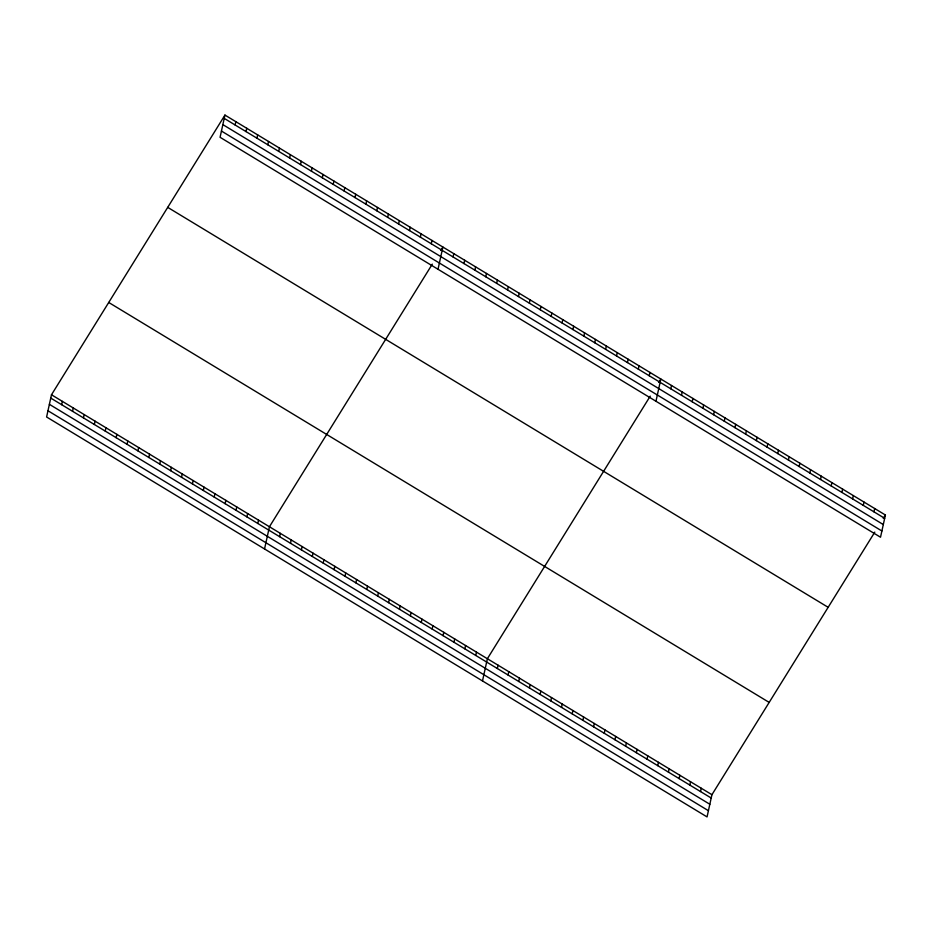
<?xml version="1.0" encoding="UTF-8"?>
<svg xmlns="http://www.w3.org/2000/svg" width="932" height="932" viewBox="0 0 932 932"><rect width="100%" height="100%" fill="white"/><g stroke="black" fill="none" stroke-linecap="round" stroke-linejoin="round"><path stroke-width="1.4" d="M224.95 115.079L220.069 137.295L880.519 537.228L885.4 515.012L224.95 115.079L51.481 394.772L46.6 416.988L707.05 816.921L711.932 794.705L874.798 532.102M61.652 404.686L62.386 401.377M72.556 411.292L73.278 407.971M83.449 417.885L84.171 414.565M94.342 424.479L95.076 421.171M105.246 431.085L105.968 427.765M116.139 437.679L116.873 434.37M127.043 444.284L127.766 440.964M137.936 450.878L138.658 447.57M148.829 457.484L149.563 454.164M159.733 464.078L160.455 460.757M235.12 124.981L235.854 121.673M170.626 470.672L171.36 467.363M246.025 131.587L246.747 128.267M181.53 477.277L182.253 473.957M256.917 138.181L257.651 134.872M192.423 483.871L193.145 480.562M267.81 144.786L268.544 141.466M203.316 490.477L204.05 487.156M278.715 151.38L279.437 148.071M214.22 497.071L214.942 493.762M289.607 157.986L290.341 154.665M225.113 503.676L225.847 500.356M300.512 164.58L301.234 161.271M236.006 510.27L236.74 506.961M311.405 171.173L312.138 167.865M246.91 516.864L247.632 513.555M322.297 177.779L323.031 174.459M257.803 523.469L258.537 520.149M333.202 184.373L333.924 181.064M264.548 548.971L269.43 526.755L432.297 264.14M344.094 190.978L344.828 187.658M279.6 536.669L280.334 533.349M354.999 197.572L355.721 194.264M290.493 543.263L291.227 539.954M365.892 204.178L366.614 200.858M301.397 549.868L302.119 546.548M376.784 210.772L377.518 207.463M312.29 556.462L313.024 553.154M387.689 217.366L388.411 214.057M323.194 563.056L323.917 559.748M398.581 223.971L399.315 220.651M334.087 569.662L334.821 566.341M409.486 230.565L410.208 227.257M344.98 576.256L345.714 572.947M420.379 237.171L421.101 233.85M355.884 582.861L356.607 579.541M431.271 243.765L432.005 240.456M366.777 589.455L367.511 586.146M438.017 269.266L442.898 247.05L440.778 250.475M377.681 596.061L378.404 592.74M453.068 256.964L453.802 253.655M388.574 602.654L389.308 599.346M463.973 263.57L464.695 260.249M399.467 609.248L400.201 605.94M474.866 270.163L475.588 266.843M410.371 615.854L411.094 612.534M485.758 276.757L486.492 273.449M421.264 622.448L421.998 619.139M496.663 283.363L497.385 280.043M432.168 629.053L432.891 625.733M507.556 289.957L508.29 286.648M443.061 635.647L443.795 632.339M518.448 296.562L519.182 293.242M453.954 642.253L454.688 638.933M529.353 303.156L530.075 299.848M464.858 648.847L465.581 645.538M540.245 309.762L540.979 306.442M475.751 655.441L476.485 652.132M551.15 316.356L551.872 313.036M482.496 680.954L487.378 658.726L650.245 396.123M562.043 322.95L562.777 319.641M497.339 668.524L498.072 665.203M572.935 329.555L573.669 326.235M508.033 675.001L508.767 671.681M583.84 336.149L584.562 332.841M518.728 681.467L519.462 678.158M594.733 342.755L595.466 339.434M529.423 687.944L530.157 684.636M605.637 349.349L606.359 346.04M540.117 694.422L540.84 691.101M616.53 355.954L617.264 352.634M550.812 700.899L551.534 697.579M627.422 362.548L628.156 359.239M561.507 707.376L562.229 704.056M638.327 369.142L639.049 365.833M572.19 713.842L572.924 710.534M649.22 375.747L649.953 372.427M582.884 720.319L583.618 717.011M655.965 401.249L660.846 379.033L658.726 382.446M593.579 726.797L594.313 723.488M670.807 388.819L671.541 385.51M604.274 733.274L604.996 729.954M681.502 395.296L682.236 391.976M614.969 739.752L615.691 736.431M692.196 401.774L692.93 398.453M625.663 746.217L626.386 742.909M702.891 408.251L703.625 404.931M636.346 752.695L637.08 749.386M713.586 414.717L714.308 411.408M647.041 759.172L647.775 755.864M724.281 421.194L725.003 417.885M657.736 765.65L658.47 762.329M734.975 427.672L735.697 424.351M668.43 772.127L669.164 768.807M745.658 434.149L746.392 430.829M679.125 778.593L679.847 775.284M756.353 440.626L757.087 437.306M689.82 785.07L690.542 781.762M767.048 447.092L767.782 443.783M700.514 791.548L701.237 788.239M777.742 453.569L778.476 450.261M788.437 460.047L789.159 456.727M799.132 466.524L799.854 463.204M809.826 473.002L810.549 469.681M820.51 479.467L821.243 476.159M831.204 485.945L831.938 482.636M841.899 492.422L842.633 489.114M852.594 498.9L853.316 495.579M863.288 505.377L864.011 502.057M873.983 511.843L874.705 508.534M883.28 518.425L885.4 515.012M224.228 118.387L884.666 518.32M222.853 124.62L883.303 524.565M221.443 131.051L881.882 530.984M167.713 207.37L828.152 607.314M108.729 302.469L769.18 702.413M51.481 394.772L711.932 794.705M50.759 398.092L711.198 798.025M49.384 404.325L709.834 804.258M47.975 410.756L708.413 810.689"/></g></svg>
